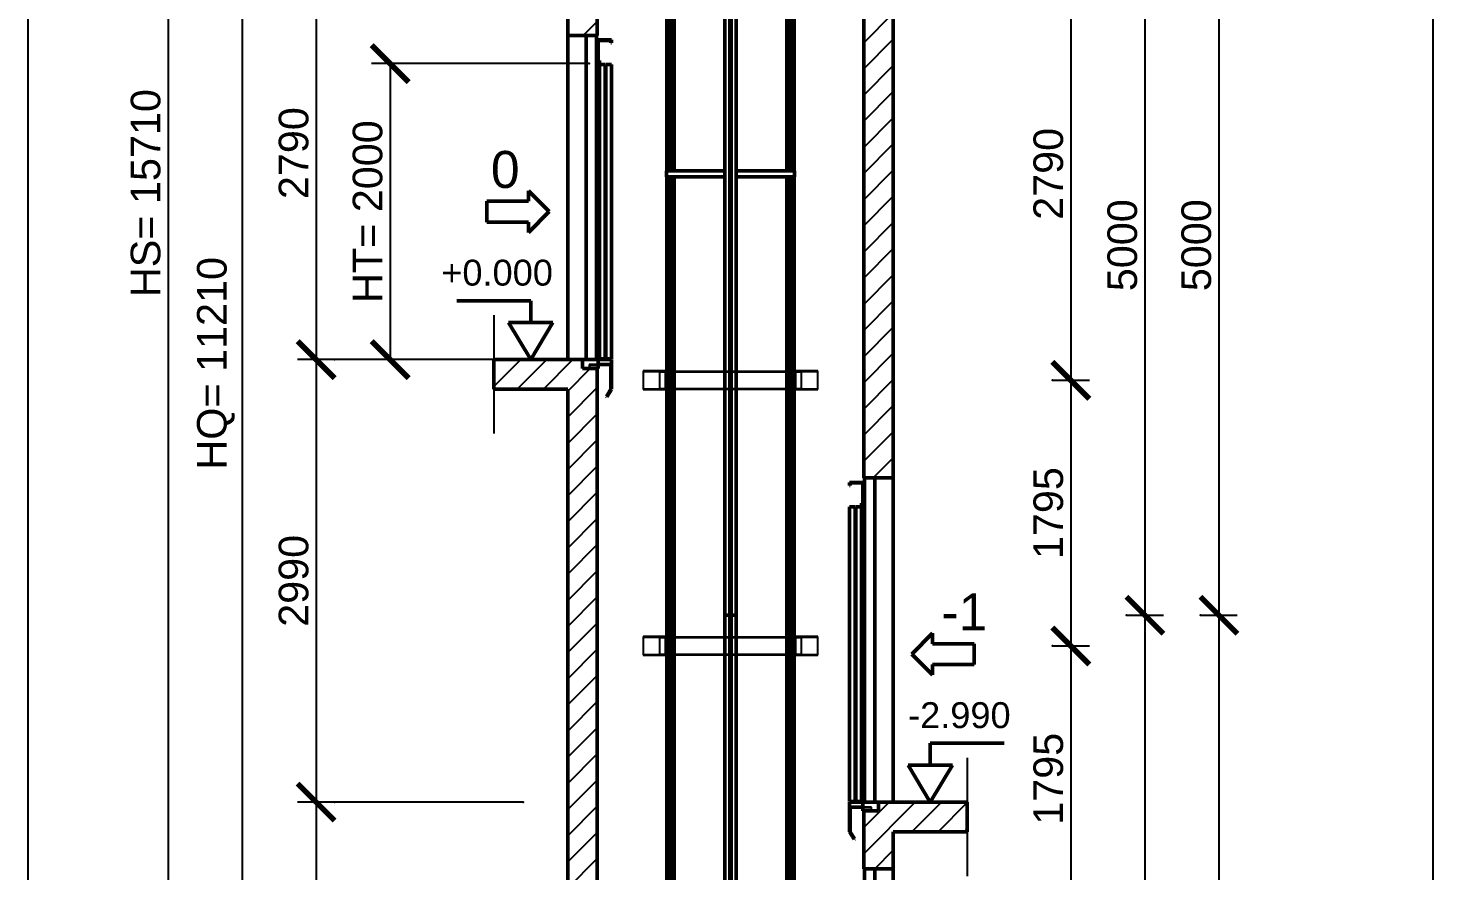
# Model space of a CAD drawing. Header units: millimetres. Extents: x -113 to 75846, y -14769 to 18394.
# Drawn here: x 44571 to 54064, y 4508 to 10203 of the extents above; entities that cross this region are included whole.
import ezdxf
from ezdxf.enums import TextEntityAlignment as Align

# ---------------------------------------------------------------- set-up
doc = ezdxf.new("R2010")
doc.units = ezdxf.units.MM
doc.linetypes.add('AM_ISO02W050', pattern=[7.5, 6, -1.5])
doc.linetypes.add('AM_ISO08W050', pattern=[18, 12, -1.5, 3, -1.5])
for name, color, linetype, lineweight in [('AM_0', 7, 'Continuous', 50), ('AM_6', 2, 'Continuous', 35), ('LDCar-AM_0', 7, 'Continuous', 50), ('LDCar-AM_3', 6, 'AM_ISO02W050', 25), ('LDCar-AM_6', 2, 'Continuous', 35), ('LDCar-AM_7', 4, 'AM_ISO08W050', 25), ('LDGuides-AM_0', 7, 'Continuous', 50), ('LDGuides-AM_6', 2, 'Continuous', 35), ('LDRailBrackets-AM_3', 6, 'AM_ISO02W050', 25), ('LDRailBrackets-AM_6', 2, 'Continuous', 35), ('LDShaft-AM_0', 7, 'Continuous', 50), ('LDShaft-AM_4', 3, 'Continuous', 25), ('LDShaft-AM_5', 3, 'Continuous', 25), ('LDShaft-AM_6', 2, 'Continuous', 35), ('LDShaft-AM_7', 4, 'AM_ISO08W050', 25), ('LDShaft-AM_8', 1, 'Continuous', 25)]:
    doc.layers.add(name, color=color, linetype=linetype, lineweight=lineweight)
doc.layers.add('AM_VIEWS', color=1, linetype='Continuous', lineweight=25, plot=False)
doc.styles.add('LD', font='ARIALUNI.TTF')
doc.dimstyles.new('LIFT', dxfattribs={"dimtxt": 2.5, "dimasz": 2.5, "dimexe": 1.25, "dimexo": 0, "dimgap": 0.5, "dimtad": 1, "dimdec": 0, "dimzin": 1, "dimdsep": 46, "dimtxsty": 'LD', "dimblk": 'ARCHTICK', "dimcen": 0, "dimdle": 1, "dimclrd": 3, "dimclre": 3, "dimclrt": 4, "dimadec": 0, "dimazin": 0, "dimtp": 0.1, "dimtm": 0.1, "dimtfac": 0.71, "dimtdec": 0, "dimtix": 1, "dimtmove": 0, "dimatfit": 3, "dimfxl": 1, "dimtolj": 1, "dimarcsym": 0})

# ---------------------------------------------------------------- blocks, each defined once
blk = doc.blocks.new('LD_20150423135319_000000A8')
at = {"layer": 'LDShaft-AM_0'}
for p, q in [((2000, 5930), (2000, 15910)), ((1800, 15710), (1800, 5930)), ((0, 8920), (0, 9460)), ((-200, 9319.9999), (-200, 8920)), ((-200, 8920), (-200, 6730)), ((-200, 8920), (-20, 8920)), ((-20, 8920), (0, 8920)), ((-700, 6729.9999), (-700, 6529.9999)), ((-200, 6729.9999), (-700, 6729.9999)), ((-100, 6729.9999), (-200, 6729.9999)), ((-100, 6670), (-100, 6729.9999)), ((-20, 6670), (-100, 6670)), ((0, 6670), (-20, 6670)), ((0, 0), (0, 6670)), ((-700, 6529.9999), (-200, 6529.9999)), ((-200, 6529.9999), (-200, -200)), ((1800, 5930), (1820, 5930)), ((1820, 5930), (2000, 5930)), ((2000, 3740), (2000, 5930)), ((1900, 3739.9999), (1900, 3680)), ((2000, 3739.9999), (1900, 3739.9999)), ((2500, 3739.9999), (2000, 3739.9999)), ((2500, 3539.9999), (2500, 3739.9999)), ((1800, 3680), (1800, 3290)), ((1820, 3680), (1800, 3680)), ((1900, 3680), (1820, 3680)), ((2000, 3539.9999), (2500, 3539.9999)), ((2000, 3290), (2000, 3539.9999)), ((1800, 3290), (1820, 3290)), ((1820, 3290), (2000, 3290)), ((2000, 1100), (2000, 3290))]:
    blk.add_line(p, q, dxfattribs=at)
blk = doc.blocks.new('LD_20150423135319_000000AA')
at = {"layer": 'AM_0'}
for p, q in [((-37.5, 20), (-433, 20)), ((-433, 20), (-433, -20)), ((-37.5, 20), (-433, 20)), ((-433, 20), (-433, -20)), ((433, 20), (37.5, 20)), ((433, 20), (37.5, 20)), ((433, -20), (433, 20)), ((433, -20), (433, 20)), ((-433, -20), (-37.5, -20)), ((-433, -20), (-37.5, -20)), ((37.5, -20), (433, -20)), ((37.5, -20), (433, -20))]:
    blk.add_line(p, q, dxfattribs=at)
blk = doc.blocks.new('LD_20150423135319_000000AD')
at = {"layer": 'LDShaft-AM_7'}
blk.add_line((0, -12810), (0, 3900), dxfattribs=at)
blk = doc.blocks.new('LD_20150423135319_000000AE')
at = {"layer": 'LDGuides-AM_0'}
for p, q in [((-5, 2500), (-37.5, 2500)), ((-37.5, 2500), (-37.5, -3)), ((5, 2500), (-5, 2500)), ((-5, 2500), (-5, -2500)), ((-5, -2500), (-5, 2500)), ((5, -2500), (5, 2500)), ((37.5, 2500), (5, 2500)), ((5, 2500), (5, -2500)), ((37.5, -3), (37.5, 2500)), ((-37.5, -2363), (-37.5, -2500)), ((37.5, -2500), (37.5, -2363)), ((-37.5, -2500), (-5, -2500)), ((-5, -2500), (5, -2500)), ((5, -2500), (37.5, -2500))]:
    blk.add_line(p, q, dxfattribs=at)
blk = doc.blocks.new('_ArchTick')
at = {"color": 0, "linetype": 'ByBlock', "const_width": 0.15}
blk.add_lwpolyline([(-0.5, -0.5), (0.5, 0.5)], dxfattribs=at)
blk = doc.blocks.new('*D418')
at = {"layer": 'LDShaft-AM_5', "color": 3, "transparency": 16777216}
for p, q in [((52492.5, 6236.3), (52742.5, 6236.3)), ((52617.5, 6236.3), (52617.5, 1236.3)), ((49317.5, 1236.3), (52742.5, 1236.3))]:
    blk.add_line(p, q, dxfattribs=at)
for p in [(52493.5, 6236.3), (49318.5, 1236.3)]:
    blk.add_point(p, dxfattribs=at)
at = {"layer": 'LDShaft-AM_5', "color": 3, "transparency": 16777216, "xscale": 250, "yscale": 250, "zscale": 250}
for p, rotation in [((52617.5, 6236.3), 90), ((52617.5, 1236.3), 270)]:
    blk.add_blockref('_ArchTick', p, dxfattribs=dict(at, rotation=rotation))
at = {"layer": 'LDShaft-AM_5', "color": 4, "transparency": 16777216, "insert": (52567.5, 3736.3), "char_height": 200, "attachment_point": 8, "rotation": 90, "style": 'LD'}
blk.add_mtext('** 5000', dxfattribs=at)
blk = doc.blocks.new('LD_20150423135319_000000AF')
at = {"layer": 'LDGuides-AM_0'}
for p, q in [((-5, 2500), (-37.5, 2500)), ((-37.5, 2500), (-37.5, -2500)), ((5, 2500), (-5, 2500)), ((-5, 2500), (-5, -2500)), ((-5, -2500), (-5, 2500)), ((5, -2500), (5, 2500)), ((37.5, 2500), (5, 2500)), ((5, 2500), (5, -2500)), ((37.5, -2500), (37.5, 2500)), ((-37.5, -2500), (-5, -2500)), ((-5, -2500), (5, -2500)), ((5, -2500), (37.5, -2500))]:
    blk.add_line(p, q, dxfattribs=at)
blk = doc.blocks.new('*D420')
at = {"layer": 'LDShaft-AM_5', "color": 3, "transparency": 16777216}
for p, q in [((52492.5, 11236.3), (52742.5, 11236.3)), ((52617.5, 11236.3), (52617.5, 6236.3)), ((52492.5, 6236.3), (52742.5, 6236.3))]:
    blk.add_line(p, q, dxfattribs=at)
for p in [(52493.5, 11236.3), (52493.5, 6236.3)]:
    blk.add_point(p, dxfattribs=at)
at = {"layer": 'LDShaft-AM_5', "color": 3, "transparency": 16777216, "xscale": 250, "yscale": 250, "zscale": 250}
for p, rotation in [((52617.5, 11236.3), 90), ((52617.5, 6236.3), 270)]:
    blk.add_blockref('_ArchTick', p, dxfattribs=dict(at, rotation=rotation))
at = {"layer": 'LDShaft-AM_5', "color": 4, "transparency": 16777216, "insert": (52567.5, 8736.3), "char_height": 200, "attachment_point": 8, "rotation": 90, "style": 'LD'}
blk.add_mtext('5000', dxfattribs=at)
blk = doc.blocks.new('LD_20150423135319_000000B3')
at = {"layer": 'LDGuides-AM_0'}
for p, q in [((0, 2500), (-25, 2500)), ((-25, 2500), (-25, -3)), ((0, -3), (0, 2500)), ((21.5, 2500), (0, 2500)), ((0, 2500), (0, -3)), ((25, 2500), (21.5, 2500)), ((21.5, 2500), (21.5, -3)), ((21.5, -3), (21.5, 2500)), ((25, -3), (25, 2500)), ((-25, -2363), (-25, -2500)), ((0, -2500), (0, -2363)), ((0, -2363), (0, -2500)), ((21.5, -2363), (21.5, -2500)), ((21.5, -2500), (21.5, -2363)), ((25, -2500), (25, -2363)), ((-25, -2500), (0, -2500)), ((0, -2500), (21.5, -2500)), ((21.5, -2500), (25, -2500))]:
    blk.add_line(p, q, dxfattribs=at)
blk = doc.blocks.new('LD_20150423135319_000000B4')
at = {"layer": 'LDGuides-AM_0'}
for p, q in [((0, 2500), (-25, 2500)), ((-25, 2500), (-25, 502)), ((0, 502), (0, 2500)), ((21.5, 2500), (0, 2500)), ((0, 2500), (0, 502)), ((25, 2500), (21.5, 2500)), ((21.5, 2500), (21.5, 502)), ((21.5, 502), (21.5, 2500)), ((25, 502), (25, 2500)), ((-25, 462), (-25, -2500)), ((0, -2500), (0, 462)), ((0, 462), (0, -2500)), ((21.5, 462), (21.5, -2500)), ((21.5, -2500), (21.5, 462)), ((25, -2500), (25, 462)), ((-25, -2500), (0, -2500)), ((0, -2500), (21.5, -2500)), ((21.5, -2500), (25, -2500))]:
    blk.add_line(p, q, dxfattribs=at)
blk = doc.blocks.new('LD_20150423135319_000000B6')
at = {"layer": 'LDGuides-AM_0'}
for p, q in [((-25, 2500), (-25, -3)), ((-21.5, 2500), (-25, 2500)), ((-21.5, -3), (-21.5, 2500)), ((-21.5, 2500), (-21.5, -3)), ((0, 2500), (-21.5, 2500)), ((0, 2500), (0, -3)), ((25, 2500), (0, 2500)), ((0, -3), (0, 2500)), ((25, -3), (25, 2500)), ((-25, -2363), (-25, -2500)), ((-21.5, -2500), (-21.5, -2363)), ((-21.5, -2363), (-21.5, -2500)), ((0, -2363), (0, -2500)), ((0, -2500), (0, -2363)), ((25, -2500), (25, -2363)), ((-25, -2500), (-21.5, -2500)), ((-21.5, -2500), (0, -2500)), ((0, -2500), (25, -2500))]:
    blk.add_line(p, q, dxfattribs=at)
blk = doc.blocks.new('*D431')
at = {"layer": 'LDShaft-AM_5', "color": 3, "transparency": 16777216}
for p, q in [((51992.5, 6236.3), (52242.5, 6236.3)), ((52117.5, 6236.3), (52117.5, 1236.3)), ((51992.5, 1236.3), (52242.5, 1236.3))]:
    blk.add_line(p, q, dxfattribs=at)
for p in [(51993.5, 6236.3), (51993.5, 1236.3)]:
    blk.add_point(p, dxfattribs=at)
at = {"layer": 'LDShaft-AM_5', "color": 3, "transparency": 16777216, "xscale": 250, "yscale": 250, "zscale": 250}
for p, rotation in [((52117.5, 6236.3), 90), ((52117.5, 1236.3), 270)]:
    blk.add_blockref('_ArchTick', p, dxfattribs=dict(at, rotation=rotation))
at = {"layer": 'LDShaft-AM_5', "color": 4, "transparency": 16777216, "insert": (52067.5, 3736.3), "char_height": 200, "attachment_point": 8, "rotation": 90, "style": 'LD'}
blk.add_mtext('*** 5000', dxfattribs=at)
blk = doc.blocks.new('LD_20150423135319_000000B7')
at = {"layer": 'LDGuides-AM_0'}
for p, q in [((-25, 2500), (-25, 502)), ((-21.5, 2500), (-25, 2500)), ((-21.5, 502), (-21.5, 2500)), ((-21.5, 2500), (-21.5, 502)), ((0, 2500), (-21.5, 2500)), ((0, 2500), (0, 502)), ((25, 2500), (0, 2500)), ((0, 502), (0, 2500)), ((25, 502), (25, 2500)), ((-25, 462), (-25, -2500)), ((-21.5, -2500), (-21.5, 462)), ((-21.5, 462), (-21.5, -2500)), ((0, 462), (0, -2500)), ((0, -2500), (0, 462)), ((25, -2500), (25, 462)), ((-25, -2500), (-21.5, -2500)), ((-21.5, -2500), (0, -2500)), ((0, -2500), (25, -2500))]:
    blk.add_line(p, q, dxfattribs=at)
blk = doc.blocks.new('*D433')
at = {"layer": 'LDShaft-AM_5', "color": 3, "transparency": 16777216}
for p, q in [((51992.5, 11236.3), (52242.5, 11236.3)), ((52117.5, 11236.3), (52117.5, 6236.3)), ((51992.5, 6236.3), (52242.5, 6236.3))]:
    blk.add_line(p, q, dxfattribs=at)
for p in [(51993.5, 11236.3), (51993.5, 6236.3)]:
    blk.add_point(p, dxfattribs=at)
at = {"layer": 'LDShaft-AM_5', "color": 3, "transparency": 16777216, "xscale": 250, "yscale": 250, "zscale": 250}
for p, rotation in [((52117.5, 11236.3), 90), ((52117.5, 6236.3), 270)]:
    blk.add_blockref('_ArchTick', p, dxfattribs=dict(at, rotation=rotation))
at = {"layer": 'LDShaft-AM_5', "color": 4, "transparency": 16777216, "insert": (52067.5, 8736.3), "char_height": 200, "attachment_point": 8, "rotation": 90, "style": 'LD'}
blk.add_mtext('5000', dxfattribs=at)
blk = doc.blocks.new('LD_20150423135319_000000BB')
at = {"layer": 'LDRailBrackets-AM_3'}
for p, q in [((-580, 63), (-590, 63)), ((-590, 63), (-590, 60)), ((-440, 60), (-590, 60)), ((-590, 60), (-590, -60)), ((-590, 60), (-580, 60)), ((-525, 63), (-580, 63)), ((-580, 63), (-580, 60)), ((-580, 60), (-580, 63)), ((-580, 60), (-525, 60)), ((-525, 60), (-525, 63)), ((-490, 63), (-525, 63)), ((-525, 63), (-525, 60)), ((-525, 60), (-490, 60)), ((-490, 60), (-490, 63)), ((-460, 63), (-490, 63)), ((-490, 63), (-490, 60)), ((-490, 60), (-460, 60)), ((480, 60), (-480, 60)), ((-480, 60), (-480, 57)), ((480, 57), (-480, 57)), ((-480, 57), (-480, -57)), ((-480, 57), (480, 57)), ((-440, 63), (-460, 63)), ((-460, 63), (-460, 60)), ((-460, 60), (-460, 63)), ((-460, 60), (-440, 60)), ((-440, 60), (-440, 63)), ((-440, -60), (-440, 60)), ((440, 63), (440, 60)), ((460, 63), (440, 63)), ((590, 60), (440, 60)), ((440, 60), (440, -60)), ((440, 60), (460, 60)), ((460, 60), (460, 63)), ((460, 63), (460, 60)), ((490, 63), (460, 63)), ((460, 60), (490, 60)), ((480, 57), (480, 60)), ((480, -57), (480, 57)), ((490, 63), (490, 60)), ((525, 63), (490, 63)), ((490, 60), (490, 63)), ((490, 60), (525, 60)), ((525, 63), (525, 60)), ((580, 63), (525, 63)), ((525, 60), (525, 63)), ((525, 60), (580, 60)), ((580, 60), (580, 63)), ((580, 63), (580, 60)), ((590, 63), (580, 63)), ((580, 60), (590, 60)), ((590, 60), (590, 63)), ((590, -60), (590, 60)), ((-590, -60), (-440, -60)), ((-580, -60), (-590, -60)), ((-590, -60), (-590, -63)), ((-590, -63), (-580, -63)), ((-525, -60), (-580, -60)), ((-580, -60), (-580, -63)), ((-580, -63), (-580, -60)), ((-580, -63), (-525, -63)), ((-525, -63), (-525, -60)), ((-490, -60), (-525, -60)), ((-525, -60), (-525, -63)), ((-525, -63), (-490, -63)), ((-490, -63), (-490, -60)), ((-460, -60), (-490, -60)), ((-490, -60), (-490, -63)), ((-490, -63), (-460, -63)), ((-480, -57), (480, -57)), ((480, -57), (-480, -57)), ((-480, -57), (-480, -60)), ((-480, -60), (480, -60)), ((-440, -60), (-460, -60)), ((-460, -60), (-460, -63)), ((-460, -63), (-460, -60)), ((-460, -63), (-440, -63)), ((-440, -63), (-440, -60)), ((440, -60), (590, -60)), ((440, -60), (440, -63)), ((460, -60), (440, -60)), ((440, -63), (460, -63)), ((460, -63), (460, -60)), ((460, -60), (460, -63)), ((490, -60), (460, -60)), ((460, -63), (490, -63)), ((480, -60), (480, -57)), ((490, -60), (490, -63)), ((525, -60), (490, -60)), ((490, -63), (490, -60)), ((490, -63), (525, -63)), ((525, -60), (525, -63)), ((580, -60), (525, -60)), ((525, -63), (525, -60)), ((525, -63), (580, -63)), ((580, -63), (580, -60)), ((580, -60), (580, -63)), ((590, -60), (580, -60)), ((580, -63), (590, -63)), ((590, -63), (590, -60))]:
    blk.add_line(p, q, dxfattribs=at)
blk = doc.blocks.new('*D442')
at = {"layer": 'LDShaft-AM_5', "color": 3, "transparency": 16777216}
for p, q in [((51492.5, 6028.3), (51742.5, 6028.3)), ((51617.5, 6028.3), (51617.5, 4233.3)), ((51492.5, 4233.3), (51742.5, 4233.3))]:
    blk.add_line(p, q, dxfattribs=at)
for p in [(51493.5, 6028.3), (51493.5, 4233.3)]:
    blk.add_point(p, dxfattribs=at)
at = {"layer": 'LDShaft-AM_5', "color": 3, "transparency": 16777216, "xscale": 250, "yscale": 250, "zscale": 250}
for p, rotation in [((51617.5, 6028.3), 90), ((51617.5, 4233.3), 270)]:
    blk.add_blockref('_ArchTick', p, dxfattribs=dict(at, rotation=rotation))
at = {"layer": 'LDShaft-AM_5', "color": 4, "transparency": 16777216, "insert": (51567.5, 5130.8), "char_height": 200, "attachment_point": 8, "rotation": 90, "style": 'LD'}
blk.add_mtext('1795', dxfattribs=at)
blk = doc.blocks.new('LD_20150423135319_000000BC')
at = {"layer": 'LDRailBrackets-AM_3'}
for p, q in [((-580, 63), (-590, 63)), ((-590, 63), (-590, 60)), ((-440, 60), (-590, 60)), ((-590, 60), (-590, -60)), ((-590, 60), (-580, 60)), ((-525, 63), (-580, 63)), ((-580, 63), (-580, 60)), ((-580, 60), (-580, 63)), ((-580, 60), (-525, 60)), ((-525, 60), (-525, 63)), ((-490, 63), (-525, 63)), ((-525, 63), (-525, 60)), ((-525, 60), (-490, 60)), ((-490, 60), (-490, 63)), ((-460, 63), (-490, 63)), ((-490, 63), (-490, 60)), ((-490, 60), (-460, 60)), ((480, 60), (-480, 60)), ((-480, 60), (-480, 57)), ((480, 57), (-480, 57)), ((-480, 57), (-480, -57)), ((-480, 57), (480, 57)), ((-440, 63), (-460, 63)), ((-460, 63), (-460, 60)), ((-460, 60), (-460, 63)), ((-460, 60), (-440, 60)), ((-440, 60), (-440, 63)), ((-440, -60), (-440, 60)), ((440, 63), (440, 60)), ((460, 63), (440, 63)), ((590, 60), (440, 60)), ((440, 60), (440, -60)), ((440, 60), (460, 60)), ((460, 60), (460, 63)), ((460, 63), (460, 60)), ((490, 63), (460, 63)), ((460, 60), (490, 60)), ((480, 57), (480, 60)), ((480, -57), (480, 57)), ((490, 63), (490, 60)), ((525, 63), (490, 63)), ((490, 60), (490, 63)), ((490, 60), (525, 60)), ((525, 63), (525, 60)), ((580, 63), (525, 63)), ((525, 60), (525, 63)), ((525, 60), (580, 60)), ((580, 60), (580, 63)), ((580, 63), (580, 60)), ((590, 63), (580, 63)), ((580, 60), (590, 60)), ((590, 60), (590, 63)), ((590, -60), (590, 60)), ((-590, -60), (-440, -60)), ((-580, -60), (-590, -60)), ((-590, -60), (-590, -63)), ((-590, -63), (-580, -63)), ((-525, -60), (-580, -60)), ((-580, -60), (-580, -63)), ((-580, -63), (-580, -60)), ((-580, -63), (-525, -63)), ((-525, -63), (-525, -60)), ((-490, -60), (-525, -60)), ((-525, -60), (-525, -63)), ((-525, -63), (-490, -63)), ((-490, -63), (-490, -60)), ((-460, -60), (-490, -60)), ((-490, -60), (-490, -63)), ((-490, -63), (-460, -63)), ((-480, -57), (480, -57)), ((480, -57), (-480, -57)), ((-480, -57), (-480, -60)), ((-480, -60), (480, -60)), ((-440, -60), (-460, -60)), ((-460, -60), (-460, -63)), ((-460, -63), (-460, -60)), ((-460, -63), (-440, -63)), ((-440, -63), (-440, -60)), ((440, -60), (590, -60)), ((440, -60), (440, -63)), ((460, -60), (440, -60)), ((440, -63), (460, -63)), ((460, -63), (460, -60)), ((460, -60), (460, -63)), ((490, -60), (460, -60)), ((460, -63), (490, -63)), ((480, -60), (480, -57)), ((490, -60), (490, -63)), ((525, -60), (490, -60)), ((490, -63), (490, -60)), ((490, -63), (525, -63)), ((525, -60), (525, -63)), ((580, -60), (525, -60)), ((525, -63), (525, -60)), ((525, -63), (580, -63)), ((580, -63), (580, -60)), ((580, -60), (580, -63)), ((590, -60), (580, -60)), ((580, -63), (590, -63)), ((590, -63), (590, -60))]:
    blk.add_line(p, q, dxfattribs=at)
blk = doc.blocks.new('*D444')
at = {"layer": 'LDShaft-AM_5', "color": 3, "transparency": 16777216}
for p, q in [((51492.5, 7823.3), (51742.5, 7823.3)), ((51617.5, 7823.3), (51617.5, 6028.3)), ((51492.5, 6028.3), (51742.5, 6028.3))]:
    blk.add_line(p, q, dxfattribs=at)
for p in [(51493.5, 7823.3), (51493.5, 6028.3)]:
    blk.add_point(p, dxfattribs=at)
at = {"layer": 'LDShaft-AM_5', "color": 3, "transparency": 16777216, "xscale": 250, "yscale": 250, "zscale": 250}
for p, rotation in [((51617.5, 7823.3), 90), ((51617.5, 6028.3), 270)]:
    blk.add_blockref('_ArchTick', p, dxfattribs=dict(at, rotation=rotation))
at = {"layer": 'LDShaft-AM_5', "color": 4, "transparency": 16777216, "insert": (51567.5, 6925.8), "char_height": 200, "attachment_point": 8, "rotation": 90, "style": 'LD'}
blk.add_mtext('1795', dxfattribs=at)
blk = doc.blocks.new('*D446')
at = {"layer": 'LDShaft-AM_5', "color": 3, "transparency": 16777216}
for p, q in [((51492.5, 10613.3), (51742.5, 10613.3)), ((51617.5, 10613.3), (51617.5, 7823.3)), ((51492.5, 7823.3), (51742.5, 7823.3))]:
    blk.add_line(p, q, dxfattribs=at)
for p in [(51493.5, 10613.3), (51493.5, 7823.3)]:
    blk.add_point(p, dxfattribs=at)
at = {"layer": 'LDShaft-AM_5', "color": 3, "transparency": 16777216, "xscale": 250, "yscale": 250, "zscale": 250}
for p, rotation in [((51617.5, 10613.3), 90), ((51617.5, 7823.3), 270)]:
    blk.add_blockref('_ArchTick', p, dxfattribs=dict(at, rotation=rotation))
at = {"layer": 'LDShaft-AM_5', "color": 4, "transparency": 16777216, "insert": (51567.5, 9218.3), "char_height": 200, "attachment_point": 8, "rotation": 90, "style": 'LD'}
blk.add_mtext('2790', dxfattribs=at)
blk = doc.blocks.new('LD_20150423135319_000000C3')
at = {"layer": 'LDShaft-AM_0'}
for p, q in [((20.5, 2190), (-50, 2190)), ((-50, 2190), (-50, 0)), ((20.5, 0), (20.5, 2190)), ((-50, 0), (20.5, 0))]:
    blk.add_line(p, q, dxfattribs=at)
blk = doc.blocks.new('LD_20150423135319_000000C5')
at = {"layer": 'LDShaft-AM_4'}
blk.add_line((700, 300), (700, -500.0001), dxfattribs=at)
blk = doc.blocks.new('LD_ENTRY_FLOOR_R')
for p, q in [((0, 0), (-150, 250)), ((150, 250), (0, 0))]:
    blk.add_line(p, q)
at = {"layer": 'AM_0'}
for p, q in [((0, 397.7), (500, 397.7)), ((0, 250), (0, 397.7)), ((-150, 250), (150, 250))]:
    blk.add_line(p, q, dxfattribs=at)
blk = doc.blocks.new('LD_20150423135319_000000C6')
at = {"layer": 'LDCar-AM_0'}
blk.add_blockref('LD_ENTRY_FLOOR_R', (0, 0), dxfattribs=at)
at = {"layer": 'LDCar-AM_0', "style": 'LD'}
blk.add_text('-2.990', height=175, dxfattribs=at).set_placement((-150, 500))
blk = doc.blocks.new('LD_ENTRY_R')
for p, q in [((0, 0), (140.6, 140.6)), ((140.6, 70.3), (140.6, 140.6)), ((0, 0), (140.6, -140.6)), ((140.6, 70.3), (422, 70.3)), ((422, -70.3), (422, 70.3)), ((140.6, -70.3), (422, -70.3)), ((140.6, -70.3), (140.6, -140.6))]:
    blk.add_line(p, q)
blk = doc.blocks.new('LD_20150423135319_000000C7')
at = {"layer": 'LDCar-AM_0'}
blk.add_blockref('LD_ENTRY_R', (0, 0), dxfattribs=at)
at = {"layer": 'LDCar-AM_0', "style": 'LD'}
blk.add_text('-1', height=250, dxfattribs=at).set_placement((200, 160))
blk = doc.blocks.new('LD_20150423135319_000000C8')
at = {"layer": 'LDShaft-AM_0'}
for p, q in [((20.5, 2190), (-50, 2190)), ((-50, 2190), (-50, 0)), ((20.5, 0), (20.5, 2190)), ((-50, 0), (20.5, 0))]:
    blk.add_line(p, q, dxfattribs=at)
blk = doc.blocks.new('LD_20150423135319_000000C9')
at = {"layer": 'LDShaft-AM_0'}
for p, q in [((700, 0), (-5, 0)), ((-5, 0), (-5, -60)), ((700, -0.0001), (700, 0)), ((-5, -60), (100, -60))]:
    blk.add_line(p, q, dxfattribs=at)
blk = doc.blocks.new('LD_20150423135319_000000CA')
at = {"layer": 'LDCar-AM_0'}
for p, q in [((-50, 2160), (-150, 2160)), ((-150, 2160), (-150, 2140)), ((-150, 2140), (-147, 2140)), ((-147, 2157), (-50, 2157)), ((-147, 2140), (-147, 2157)), ((-60, 2157), (-60, 2003)), ((-113, 1995), (-151, 1995)), ((-151, 1995), (-151, 5)), ((-113, 5), (-113, 1995)), ((-70, 1995), (-108, 1995)), ((-108, 1995), (-108, 5)), ((-67, 2020), (-70, 2020)), ((-70, 2020), (-70, 2000)), ((-70, 2000), (-50, 2000)), ((-70, 5), (-70, 1995)), ((-67, 2003), (-67, 2020)), ((-50, 2003), (-67, 2003)), ((-60, 2000), (-60, 0)), ((-151, 5), (-113, 5)), ((-60, 0), (-150, 0)), ((-150, 0), (-150, -34)), ((-108, 5), (-70, 5)), ((-60, -34), (-60, 0)), ((-60, 0), (-50, 0)), ((-150, -34), (-60, -34)), ((-147, -34), (-150, -34)), ((-150, -34), (-150, -200)), ((-147, -200), (-147, -34)), ((-150, -200), (-147, -200)), ((-147.2, -200.2), (-149.8, -201.8)), ((-149.8, -201.8), (-119.8, -250.8)), ((-117.2, -249.2), (-147.2, -200.2)), ((-119.8, -250.8), (-117.2, -249.2))]:
    blk.add_line(p, q, dxfattribs=at)
at = {"layer": 'LDCar-AM_3'}
for p, q in [((-150, 1995), (-151, 1995)), ((-151, 1995), (-151, 5)), ((-114, 1995), (-150, 1995)), ((-150, 1995), (-150, 5)), ((-150, 5), (-150, 1995)), ((-113, 1995), (-114, 1995)), ((-114, 1995), (-114, 5)), ((-114, 5), (-114, 1995)), ((-113, 5), (-113, 1995)), ((-107, 1995), (-108, 1995)), ((-108, 1995), (-108, 5)), ((-71, 1995), (-107, 1995)), ((-107, 1995), (-107, 5)), ((-107, 5), (-107, 1995)), ((-70, 1995), (-71, 1995)), ((-71, 1995), (-71, 5)), ((-71, 5), (-71, 1995)), ((-70, 5), (-70, 1995)), ((-151, 5), (-150, 5)), ((-150, 5), (-114, 5)), ((-114, 5), (-113, 5)), ((-108, 5), (-107, 5)), ((-107, 5), (-71, 5)), ((-71, 5), (-70, 5))]:
    blk.add_line(p, q, dxfattribs=at)
at = {"layer": 'LDCar-AM_7'}
for p, q in [((-147, -34), (-147, -37)), ((-1, -34), (-147, -34)), ((-147, -37), (-4, -37)), ((-4, -37), (-4, -46)), ((-4, -46), (-1, -46)), ((-1, -46), (-1, -34))]:
    blk.add_line(p, q, dxfattribs=at)
blk = doc.blocks.new('LD_20150423135319_000000D7')
at = {"layer": 'LDShaft-AM_4'}
blk.add_line((-700, 300), (-700, -500.0001), dxfattribs=at)
blk = doc.blocks.new('LD_20150423135319_000000D8')
at = {"layer": 'LDCar-AM_0'}
for p, q in [((150, 2160), (50, 2160)), ((50, 2157), (147, 2157)), ((60, 2003), (60, 2157)), ((147, 2157), (147, 2140)), ((147, 2140), (150, 2140)), ((150, 2140), (150, 2160)), ((67, 2003), (50, 2003)), ((50, 2000), (70, 2000)), ((60, 0), (60, 2000)), ((70, 2020), (67, 2020)), ((67, 2020), (67, 2003)), ((70, 2000), (70, 2020)), ((70, 1995), (70, 5)), ((108, 1995), (70, 1995)), ((108, 5), (108, 1995)), ((113, 1995), (113, 5)), ((151, 1995), (113, 1995)), ((151, 5), (151, 1995)), ((50, 0), (60, 0)), ((60, 0), (60, -34)), ((150, 0), (60, 0)), ((70, 5), (108, 5)), ((113, 5), (151, 5)), ((150, -34), (150, 0)), ((60, -34), (150, -34)), ((147, -34), (147, -200)), ((150, -34), (147, -34)), ((150, -200), (150, -34)), ((147.2, -200.2), (117.2, -249.2)), ((117.2, -249.2), (119.8, -250.8)), ((119.8, -250.8), (149.8, -201.8)), ((147, -200), (150, -200)), ((149.8, -201.8), (147.2, -200.2))]:
    blk.add_line(p, q, dxfattribs=at)
at = {"layer": 'LDCar-AM_3'}
for p, q in [((71, 1995), (70, 1995)), ((70, 1995), (70, 5)), ((107, 1995), (71, 1995)), ((71, 1995), (71, 5)), ((71, 5), (71, 1995)), ((108, 1995), (107, 1995)), ((107, 1995), (107, 5)), ((107, 5), (107, 1995)), ((108, 5), (108, 1995)), ((114, 1995), (113, 1995)), ((113, 1995), (113, 5)), ((150, 1995), (114, 1995)), ((114, 1995), (114, 5)), ((114, 5), (114, 1995)), ((151, 1995), (150, 1995)), ((150, 1995), (150, 5)), ((150, 5), (150, 1995)), ((151, 5), (151, 1995)), ((70, 5), (71, 5)), ((71, 5), (107, 5)), ((107, 5), (108, 5)), ((113, 5), (114, 5)), ((114, 5), (150, 5)), ((150, 5), (151, 5))]:
    blk.add_line(p, q, dxfattribs=at)
at = {"layer": 'LDCar-AM_7'}
for p, q in [((147, -34), (1, -34)), ((1, -34), (1, -46)), ((1, -46), (4, -46)), ((4, -37), (147, -37)), ((4, -46), (4, -37)), ((147, -37), (147, -34))]:
    blk.add_line(p, q, dxfattribs=at)
blk = doc.blocks.new('*D476')
at = {"layer": 'LDShaft-AM_5', "color": 3, "transparency": 16777216}
for p, q in [((48362.5, 9963.3), (46892.5, 9963.3)), ((47017.5, 9963.3), (47017.5, 7963.3)), ((48362.5, 7963.3), (46892.5, 7963.3))]:
    blk.add_line(p, q, dxfattribs=at)
for p in [(48361.5, 9963.3), (48361.5, 7963.3)]:
    blk.add_point(p, dxfattribs=at)
at = {"layer": 'LDShaft-AM_5', "color": 3, "transparency": 16777216, "xscale": 250, "yscale": 250, "zscale": 250}
for p, rotation in [((47017.5, 9963.3), 90), ((47017.5, 7963.3), 270)]:
    blk.add_blockref('_ArchTick', p, dxfattribs=dict(at, rotation=rotation))
at = {"layer": 'LDShaft-AM_5', "color": 4, "transparency": 16777216, "insert": (46967.5, 8963.3), "char_height": 200, "attachment_point": 8, "rotation": 90, "style": 'LD'}
blk.add_mtext('HT= 2000', dxfattribs=at)
blk = doc.blocks.new('LD_20150423135319_000000D9')
at = {"layer": 'LDShaft-AM_0'}
for p, q in [((-700, 0), (-700, -0.0001)), ((5, 0), (-700, 0)), ((5, -60), (5, 0)), ((-100, -60), (5, -60))]:
    blk.add_line(p, q, dxfattribs=at)
blk = doc.blocks.new('LD_20150423135319_000000DA')
at = {"layer": 'LDShaft-AM_0'}
for p, q in [((50, 2190), (-20.5, 2190)), ((-20.5, 2190), (-20.5, 0)), ((50, 0), (50, 2190)), ((-20.5, 0), (50, 0))]:
    blk.add_line(p, q, dxfattribs=at)
blk = doc.blocks.new('LD_ENTRY_FLOOR_L')
for p, q in [((-150, 250), (0, 0)), ((0, 0), (150, 250))]:
    blk.add_line(p, q)
at = {"layer": 'AM_0'}
for p, q in [((0, 397.7), (-500, 397.7)), ((0, 250), (0, 397.7)), ((150, 250), (-150, 250))]:
    blk.add_line(p, q, dxfattribs=at)
blk = doc.blocks.new('LD_20150423135319_000000DB')
at = {"layer": 'LDCar-AM_0'}
blk.add_blockref('LD_ENTRY_FLOOR_L', (0, 0), dxfattribs=at)
at = {"layer": 'LDCar-AM_0', "style": 'LD'}
blk.add_text('+0.000', height=175, dxfattribs=at).set_placement((150, 500), align=Align.RIGHT)
blk = doc.blocks.new('LD_ENTRY_L')
for p, q in [((0, 0), (-140.6, 140.6)), ((-140.6, 70.3), (-140.6, 140.6)), ((-421.5, -70.3), (-421.5, 70.3)), ((-140.6, 70.3), (-421.5, 70.3)), ((0, 0), (-140.6, -140.6)), ((-140.6, -70.3), (-421.5, -70.3)), ((-140.6, -140.6), (-140.6, -70.3))]:
    blk.add_line(p, q)
blk = doc.blocks.new('LD_20150423135319_000000DC')
at = {"layer": 'LDCar-AM_0'}
blk.add_blockref('LD_ENTRY_L', (0, 0), dxfattribs=at)
at = {"layer": 'LDCar-AM_0', "style": 'LD'}
blk.add_text('0', height=250, dxfattribs=at).set_placement((-200, 160), align=Align.RIGHT)
blk = doc.blocks.new('*D482')
at = {"layer": 'LDShaft-AM_5', "color": 3, "transparency": 16777216}
for p, q in [((48417.5, 16943.3), (45392.5, 16943.3)), ((45517.5, 16943.3), (45517.5, 1233.3)), ((48417.5, 1233.3), (45392.5, 1233.3))]:
    blk.add_line(p, q, dxfattribs=at)
for p in [(48416.5, 16943.3), (48416.5, 1233.3)]:
    blk.add_point(p, dxfattribs=at)
at = {"layer": 'LDShaft-AM_5', "color": 3, "transparency": 16777216, "xscale": 250, "yscale": 250, "zscale": 250}
for p, rotation in [((45517.5, 16943.3), 90), ((45517.5, 1233.3), 270)]:
    blk.add_blockref('_ArchTick', p, dxfattribs=dict(at, rotation=rotation))
at = {"layer": 'LDShaft-AM_5', "color": 4, "transparency": 16777216, "insert": (45467.5, 9088.3), "char_height": 200, "attachment_point": 8, "rotation": 90, "style": 'LD'}
blk.add_mtext('HS= 15710', dxfattribs=at)
blk = doc.blocks.new('*D485')
at = {"layer": 'LDShaft-AM_5', "color": 3, "transparency": 16777216}
for p, q in [((48417.5, 13543.3), (45892.5, 13543.3)), ((46017.5, 13543.3), (46017.5, 2333.3)), ((48417.5, 2333.3), (45892.5, 2333.3))]:
    blk.add_line(p, q, dxfattribs=at)
for p in [(48416.5, 13543.3), (48416.5, 2333.3)]:
    blk.add_point(p, dxfattribs=at)
at = {"layer": 'LDShaft-AM_5', "color": 3, "transparency": 16777216, "xscale": 250, "yscale": 250, "zscale": 250}
for p, rotation in [((46017.5, 13543.3), 90), ((46017.5, 2333.3), 270)]:
    blk.add_blockref('_ArchTick', p, dxfattribs=dict(at, rotation=rotation))
at = {"layer": 'LDShaft-AM_5', "color": 4, "transparency": 16777216, "insert": (45967.5, 7938.3), "char_height": 200, "attachment_point": 8, "rotation": 90, "style": 'LD'}
blk.add_mtext('HQ= 11210', dxfattribs=at)
blk = doc.blocks.new('LD_20150423135319_000000DF')
at = {"layer": 'LDShaft-AM_8'}
for p, q in [((1800, 8871.1), (2000, 9071.1)), ((-95.6, 8920), (0, 9015.6)), ((1800, 8694.3), (2000, 8894.3)), ((1800, 8517.5), (2000, 8717.5)), ((1800, 8340.7), (2000, 8540.7)), ((1800, 8164), (2000, 8364)), ((1800, 7987.2), (2000, 8187.2)), ((1800, 7810.4), (2000, 8010.4)), ((1800, 7633.6), (2000, 7833.6)), ((1800, 7456.9), (2000, 7656.9)), ((1800, 7280.1), (2000, 7480.1)), ((1800, 7103.3), (2000, 7303.3)), ((1800, 6926.5), (2000, 7126.5)), ((1800, 6749.7), (2000, 6949.7)), ((1800, 6573), (2000, 6773)), ((-700, 6547.8), (-517.8, 6730)), ((-700, 6724.6), (-694.6, 6730)), ((-541.1, 6530), (-341.1, 6730)), ((-364.3, 6530), (-164.3, 6730)), ((-200, 6517.5), (-47.5, 6670)), ((1800, 6396.2), (2000, 6596.2)), ((-200, 6340.7), (0, 6540.7)), ((-200, 6164), (0, 6364)), ((1800, 6219.4), (2000, 6419.4)), ((-200, 5987.2), (0, 6187.2)), ((1800, 6042.6), (2000, 6242.6)), ((-200, 5810.4), (0, 6010.4)), ((1864.1, 5930), (2000, 6065.9)), ((-200, 5633.6), (0, 5833.6)), ((-200, 5456.9), (0, 5656.9)), ((-200, 5280.1), (0, 5480.1)), ((-200, 5103.3), (0, 5303.3)), ((-200, 4926.5), (0, 5126.5)), ((-200, 4749.7), (0, 4949.7)), ((-200, 4573), (0, 4773)), ((-200, 4396.2), (0, 4596.2)), ((-200, 4219.4), (0, 4419.4)), ((-200, 4042.6), (0, 4242.6)), ((-200, 3865.9), (0, 4065.9)), ((-200, 3689.1), (0, 3889.1)), ((-200, 3512.3), (0, 3712.3)), ((1800, 3391), (2149, 3740)), ((1800, 3567.8), (1972.2, 3740)), ((2125.8, 3540), (2325.8, 3740)), ((2302.6, 3540), (2500, 3737.4)), ((-200, 3335.5), (0, 3535.5)), ((2479.3, 3540), (2500, 3560.7)), ((-200, 3158.8), (0, 3358.8)), ((1875.8, 3290), (2000, 3414.2))]:
    blk.add_line(p, q, dxfattribs=at)
blk = doc.blocks.new('*D488')
at = {"layer": 'LDShaft-AM_5', "color": 3, "transparency": 16777216}
for p, q in [((47917.5, 4973.3), (46392.5, 4973.3)), ((46517.5, 4973.3), (46517.5, 2333.3)), ((47917.5, 2333.3), (46392.5, 2333.3))]:
    blk.add_line(p, q, dxfattribs=at)
for p in [(47916.5, 4973.3), (47916.5, 2333.3)]:
    blk.add_point(p, dxfattribs=at)
at = {"layer": 'LDShaft-AM_5', "color": 3, "transparency": 16777216, "xscale": 250, "yscale": 250, "zscale": 250}
for p, rotation in [((46517.5, 4973.3), 90), ((46517.5, 2333.3), 270)]:
    blk.add_blockref('_ArchTick', p, dxfattribs=dict(at, rotation=rotation))
at = {"layer": 'LDShaft-AM_5', "color": 4, "transparency": 16777216, "insert": (46467.5, 3653.3), "char_height": 200, "attachment_point": 8, "rotation": 90, "style": 'LD'}
blk.add_mtext('HE= 2640', dxfattribs=at)
blk = doc.blocks.new('*D489')
at = {"layer": 'LDShaft-AM_5', "color": 3, "transparency": 16777216}
for p, q in [((46642.5, 7963.3), (46392.5, 7963.3)), ((46517.5, 7963.3), (46517.5, 4973.3)), ((46642.5, 4973.3), (46392.5, 4973.3))]:
    blk.add_line(p, q, dxfattribs=at)
for p in [(46641.5, 7963.3), (46641.5, 4973.3)]:
    blk.add_point(p, dxfattribs=at)
at = {"layer": 'LDShaft-AM_5', "color": 3, "transparency": 16777216, "xscale": 250, "yscale": 250, "zscale": 250}
for p, rotation in [((46517.5, 7963.3), 90), ((46517.5, 4973.3), 270)]:
    blk.add_blockref('_ArchTick', p, dxfattribs=dict(at, rotation=rotation))
at = {"layer": 'LDShaft-AM_5', "color": 4, "transparency": 16777216, "insert": (46467.5, 6468.3), "char_height": 200, "attachment_point": 8, "rotation": 90, "style": 'LD'}
blk.add_mtext('2990', dxfattribs=at)
blk = doc.blocks.new('*D490')
at = {"layer": 'LDShaft-AM_5', "color": 3, "transparency": 16777216}
for p, q in [((46642.5, 10753.3), (46392.5, 10753.3)), ((46517.5, 10753.3), (46517.5, 7963.3)), ((47917.5, 7963.3), (46392.5, 7963.3))]:
    blk.add_line(p, q, dxfattribs=at)
for p in [(46641.5, 10753.3), (47916.5, 7963.3)]:
    blk.add_point(p, dxfattribs=at)
at = {"layer": 'LDShaft-AM_5', "color": 3, "transparency": 16777216, "xscale": 250, "yscale": 250, "zscale": 250}
for p, rotation in [((46517.5, 10753.3), 90), ((46517.5, 7963.3), 270)]:
    blk.add_blockref('_ArchTick', p, dxfattribs=dict(at, rotation=rotation))
at = {"layer": 'LDShaft-AM_5', "color": 4, "transparency": 16777216, "insert": (46467.5, 9358.3), "char_height": 200, "attachment_point": 8, "rotation": 90, "style": 'LD'}
blk.add_mtext('2790', dxfattribs=at)

msp = doc.modelspace()

# ---------------------------------------------------------------- linework, layer by layer
at = {"layer": 'AM_VIEWS'}
msp.add_lwpolyline([(44570.9, 18393.8), (54064.2, 18393.8), (54064.2, -500), (44570.9, -500)], close=True, dxfattribs=at)

# ---------------------------------------------------------------- block references
at = {"layer": 'AM_6'}
msp.add_blockref('LD_20150423135319_000000AA', (49317.5, 9218.3), dxfattribs=at)
at = {"layer": 'LDCar-AM_6'}
for name, p in [('LD_20150423135319_000000D8', (48362.5, 7963.3)), ('LD_20150423135319_000000DC', (48092.5, 8963.3)), ('LD_20150423135319_000000DB', (47967.5, 7963.3)), ('LD_20150423135319_000000CA', (50272.5, 4973.3)), ('LD_20150423135319_000000C7', (50542.5, 5973.3)), ('LD_20150423135319_000000C6', (50667.5, 4973.3))]:
    msp.add_blockref(name, p, dxfattribs=at)
at = {"layer": 'LDGuides-AM_6'}
for name, p in [('LD_20150423135319_000000B7', (48912.5, 8736.3)), ('LD_20150423135319_000000AF', (49317.5, 8736.3)), ('LD_20150423135319_000000B4', (49722.5, 8736.3)), ('LD_20150423135319_000000B6', (48912.5, 3736.3)), ('LD_20150423135319_000000AE', (49317.5, 3736.3)), ('LD_20150423135319_000000B3', (49722.5, 3736.3))]:
    msp.add_blockref(name, p, dxfattribs=at)
at = {"layer": 'LDRailBrackets-AM_6'}
for name, p in [('LD_20150423135319_000000BC', (49317.5, 7823.3)), ('LD_20150423135319_000000BB', (49317.5, 6028.3))]:
    msp.add_blockref(name, p, dxfattribs=at)
at = {"layer": 'LDShaft-AM_6'}
for name, p in [('LD_20150423135319_000000AD', (49317.5, 13543.3)), ('LD_20150423135319_000000A8', (48417.5, 1233.3)), ('LD_20150423135319_000000DF', (48417.5, 1233.3)), ('LD_20150423135319_000000DA', (48362.5, 7963.3)), ('LD_20150423135319_000000D7', (48417.5, 7963.3)), ('LD_20150423135319_000000D9', (48417.5, 7963.3)), ('LD_20150423135319_000000C8', (50272.5, 4973.3)), ('LD_20150423135319_000000C5', (50217.5, 4973.3)), ('LD_20150423135319_000000C9', (50217.5, 4973.3)), ('LD_20150423135319_000000C3', (50272.5, 2333.3))]:
    msp.add_blockref(name, p, dxfattribs=at)

# ---------------------------------------------------------------- dimensions: what is measured, and where the dimension line sits
at = {"layer": 'LDShaft-AM_5'}
for base, p1, p2, text, picture, middle in [((45517.5, 9088.3), (48417.5, 1233.3), (48417.5, 16943.3), 'HS= <>', '*D482', (45517.5, 9088.3)), ((46017.5, 7938.3), (48417.5, 2333.3), (48417.5, 13543.3), 'HQ= <>', '*D485', (46017.5, 7938.3)), ((47017.5, 8963.3), (48362.5, 7963.3), (48362.5, 9963.3), 'HT= <>', '*D476', (47017.5, 8963.3)), ((52617.5, 3736.3), (49317.5, 1236.3), (52492.5, 6236.3), '** <>', '*D418', (52617.5, 3736.3)), ((52117.5, 3736.3), (51992.5, 1236.3), (51992.5, 6236.3), '*** <>', '*D431', (52117.5, 3736.3)), ((46517.5, 3653.3), (47917.5, 2333.3), (47917.5, 4973.3), 'HE= <>', '*D488', (46517.5, 3653.3))]:
    dim = msp.add_linear_dim(base=base, p1=p1, p2=p2, angle=90, text=text, dimstyle='LIFT', override={"dimscale": 100, "dimtxt": 2, "dimtix": 1}, dxfattribs=at)
    dim.commit()
    dim.dimension.update_dxf_attribs({"geometry": picture, "text_midpoint": middle})
for base, p1, p2, picture, middle in [((52117.5, 8736.3), (51992.5, 6236.3), (51992.5, 11236.3), '*D433', (52117.5, 8736.3)), ((52617.5, 8736.3), (52492.5, 6236.3), (52492.5, 11236.3), '*D420', (52617.5, 8736.3)), ((46517.5, 9358.3), (47917.5, 7963.3), (46642.5, 10753.3), '*D490', (46517.5, 9358.3)), ((51617.5, 9218.3), (51492.5, 7823.3), (51492.5, 10613.3), '*D446', (51617.5, 9218.3)), ((46517.5, 6468.3), (46642.5, 4973.3), (46642.5, 7963.3), '*D489', (46517.5, 6468.3)), ((51617.5, 6925.8), (51492.5, 6028.3), (51492.5, 7823.3), '*D444', (51617.5, 6925.8)), ((51617.5, 5130.8), (51492.5, 4233.3), (51492.5, 6028.3), '*D442', (51617.5, 5130.8))]:
    dim = msp.add_linear_dim(base=base, p1=p1, p2=p2, angle=90, dimstyle='LIFT', override={"dimscale": 100, "dimtxt": 2, "dimtix": 1}, dxfattribs=at)
    dim.commit()
    dim.dimension.update_dxf_attribs({"geometry": picture, "text_midpoint": middle})

doc.saveas('drawing.dxf')
